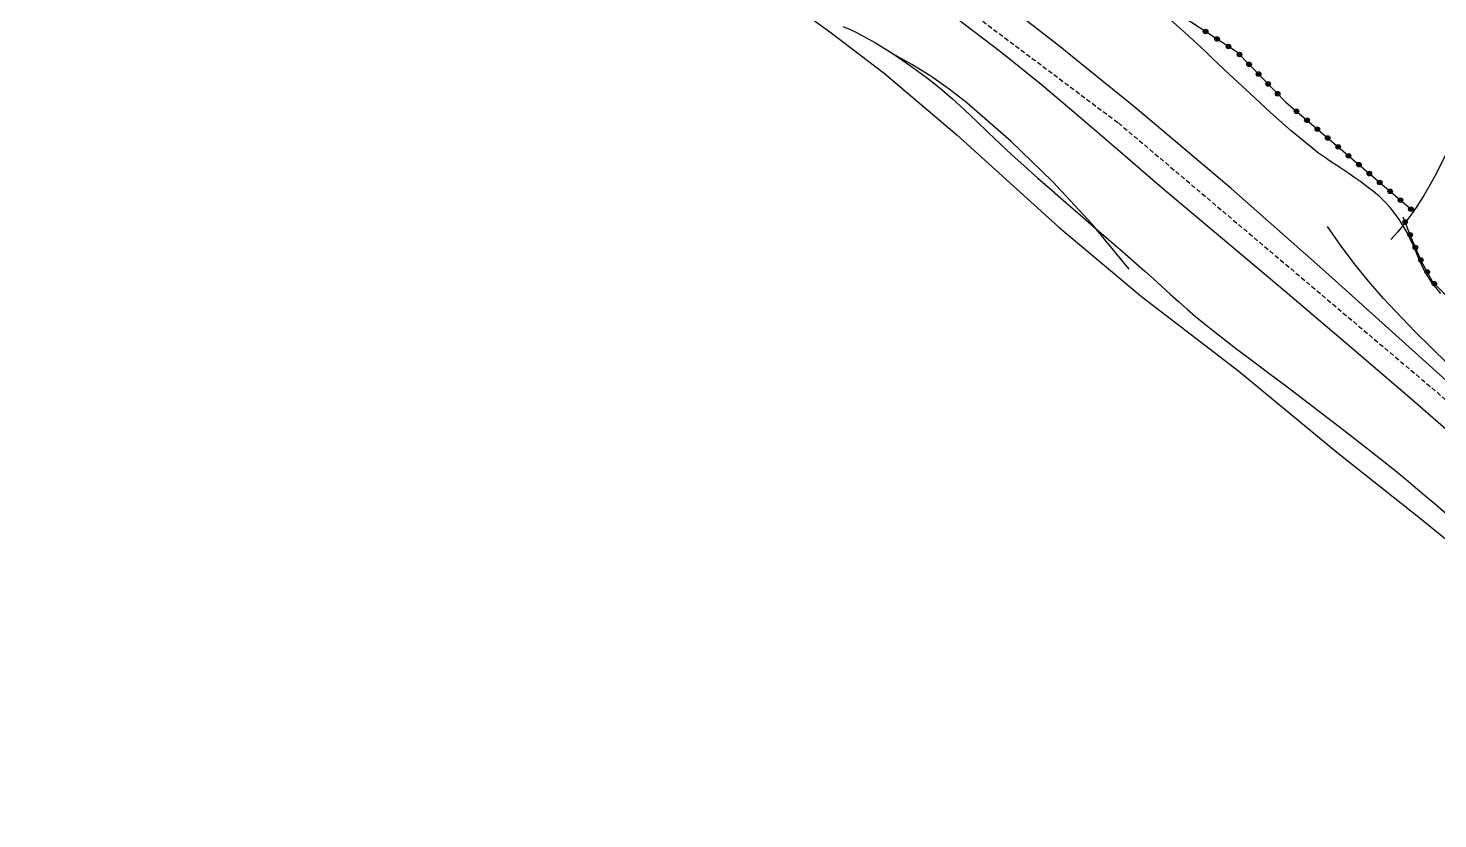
# Model space of a CAD drawing. Header units: millimetres. Extents: x 149000 to 150002, y 151999 to 153000.
# Drawn here: x 149014 to 149168.5, y 152268.5 to 152355.3 of the extents above; entities that cross this region are included whole.
import ezdxf

# ---------------------------------------------------------------- set-up
doc = ezdxf.new("R2010")
doc.units = ezdxf.units.MM
doc.linetypes.add('DASHED', pattern=[0.75, 0.5, -0.25])
doc.layers.get('0').update_dxf_attribs({"linetype": 'CONTINUOUS'})
for name, color, linetype in [('W0001', 6, 'DASHED'), ('W0008', 7, 'CONTINUOUS'), ('w0211', 2, 'CONTINUOUS'), ('w0300', 7, 'CONTINUOUS'), ('w0323', 7, 'CONTINUOUS'), ('W0330', 7, 'CONTINUOUS')]:
    doc.layers.add(name, color=color, linetype=linetype)

# ---------------------------------------------------------------- blocks, each defined once
blk = doc.blocks.new('t323o')
at = {"color": 0, "linetype": 'Continuous'}
for radius in [0.25, 0.15]:
    blk.add_circle((0, 0), radius, dxfattribs=at)

msp = doc.modelspace()

# ---------------------------------------------------------------- linework, layer by layer
at = {"layer": 'W0001'}
msp.add_lwpolyline([(149014, 152431.38), (149017.35, 152429.01), (149020.71, 152426.65), (149024.07, 152424.3), (149027.45, 152421.98), (149031.82, 152419.02), (149036.2, 152416.09), (149040.59, 152413.19), (149045, 152410.3), (149048.06, 152407.94), (149051.2, 152405.7), (149054.37, 152403.5), (149057.53, 152401.28), (149064.85, 152396.01), (149072.16, 152390.73), (149079.46, 152385.44), (149086.75, 152380.13), (149108.42, 152363.7), (149133.49, 152344.89), (149168.42, 152315.34), (149203.96, 152282.76)], dxfattribs=at)
at = {"layer": 'W0008'}
for points in [[(149176.65, 152310.1), (149166.44, 152319.33), (149156.21, 152328.56), (149145.87, 152337.68), (149135.34, 152346.57), (149126.74, 152353.52), (149118.01, 152360.32), (149109.17, 152366.96), (149100.21, 152373.45)], [(149096.9, 152369.69), (149102.95, 152365.62), (149108.91, 152361.43), (149114.79, 152357.13), (149120.59, 152352.71), (149125.04, 152349.13), (149129.39, 152345.44), (149133.71, 152341.71), (149138.04, 152338), (149144.9, 152332.21), (149151.77, 152326.43), (149158.62, 152320.63), (149165.44, 152314.78), (149169.98, 152310.82), (149174.5, 152306.82), (149179.01, 152302.81), (149183.52, 152298.8), (149192, 152291.26), (149200.46, 152283.7), (149208.92, 152276.13), (149217.37, 152268.55)]]:
    msp.add_lwpolyline(points, dxfattribs=at)
at = {"layer": 'w0211'}
for points in [[(149168.84, 152326.19), (149168.28, 152326.83), (149167.77, 152327.49), (149167.3, 152328.22), (149166.89, 152328.97), (149166.53, 152329.75), (149166.2, 152330.54), (149165.87, 152331.32), (149165.52, 152332.1), (149165.15, 152332.87), (149164.72, 152333.61), (149164.27, 152334.3), (149163.79, 152334.96), (149163.27, 152335.6), (149162.72, 152336.21), (149162.1, 152336.81), (149161.44, 152337.36), (149160.76, 152337.89), (149160.07, 152338.41), (149159.42, 152338.88), (149158.76, 152339.34), (149158.09, 152339.79), (149157.42, 152340.23), (149156.75, 152340.67), (149156.08, 152341.12), (149155.43, 152341.59), (149154.79, 152342.08), (149152.44, 152344.02), (149150.16, 152346.05), (149147.93, 152348.12), (149145.7, 152350.18), (149145.04, 152350.79), (149144.39, 152351.4), (149143.75, 152352.02), (149143.11, 152352.64), (149142.46, 152353.26), (149141.81, 152353.87), (149141.16, 152354.48), (149140.49, 152355.07), (149138.87, 152356.49)], [(149103.3, 152355.46), (149103.83, 152355.26), (149104.35, 152355.04), (149104.86, 152354.79), (149106.87, 152353.68), (149108.82, 152352.47), (149110.71, 152351.17), (149112.56, 152349.81), (149113.96, 152348.69), (149115.32, 152347.52), (149116.64, 152346.31), (149117.94, 152345.08), (149119.23, 152343.84), (149120.52, 152342.6), (149121.82, 152341.38), (149123.15, 152340.17), (149124.68, 152338.82), (149126.22, 152337.47), (149127.76, 152336.13), (149129.31, 152334.79), (149130.85, 152333.45), (149132.4, 152332.11), (149133.95, 152330.77), (149135.49, 152329.43), (149136.41, 152328.61), (149137.33, 152327.78), (149138.25, 152326.95), (149139.17, 152326.12), (149140.09, 152325.29), (149141.02, 152324.47), (149141.96, 152323.66), (149142.91, 152322.87), (149144.09, 152321.92), (149145.29, 152320.98), (149146.49, 152320.06), (149147.71, 152319.15), (149148.93, 152318.25), (149150.14, 152317.34), (149151.36, 152316.43), (149152.57, 152315.51), (149155.39, 152313.35), (149158.21, 152311.18), (149161.02, 152309), (149163.79, 152306.78), (149165.3, 152305.54), (149166.79, 152304.28), (149168.28, 152303.02), (149169.75, 152301.74)]]:
    msp.add_lwpolyline(points, dxfattribs=at)
at = {"layer": 'w0300'}
for points in [[(149134.69, 152328.86), (149130.62, 152333.77), (149126.29, 152338.45), (149121.71, 152342.9), (149116.9, 152347.09), (149114.96, 152348.6), (149112.94, 152350.01), (149110.85, 152351.31), (149108.69, 152352.5)], [(149180.5, 152347.98), (149179.19, 152348.72), (149177.74, 152349.13), (149176.23, 152349.16), (149174.76, 152348.82), (149173.77, 152348.23), (149173, 152347.36), (149172.41, 152346.41), (149171.85, 152345.53), (149171.06, 152344.35), (149170.33, 152343.14), (149169.65, 152341.9), (149169, 152340.64), (149168.35, 152339.39), (149167.68, 152338.14), (149166.98, 152336.91), (149166.21, 152335.72), (149165.55, 152334.77), (149164.85, 152333.85), (149164.11, 152332.96), (149163.35, 152332.1)], [(149177.08, 152311.92), (149173.25, 152315.14), (149169.55, 152318.5), (149165.98, 152322), (149162.55, 152325.64), (149160.91, 152327.52), (149159.34, 152329.46), (149157.85, 152331.47), (149156.43, 152333.52)]]:
    msp.add_lwpolyline(points, dxfattribs=at)
at = {"layer": 'w0323'}
for points in [[(149151.88, 152347.13), (149146.56, 152352.62), (149133.84, 152360.96), (149121.34, 152370.09), (149117.13, 152372.79)], [(149151.88, 152347.13), (149165.61, 152335.39)], [(149172.33, 152322.98), (149167.95, 152327.42), (149166.68, 152329.77), (149165.63, 152332.23), (149164.72, 152334.55)]]:
    msp.add_lwpolyline(points, dxfattribs=at)
at = {"layer": 'W0330'}
msp.add_lwpolyline([(149033.15, 152404.51), (149057.23, 152387.6), (149069.88, 152377.7), (149079.15, 152370.3), (149082.72, 152367.45), (149085.92, 152365.22), (149090.26, 152362.53), (149096.4, 152358.87), (149101.73, 152355), (149107.81, 152350.34), (149115.77, 152343.6), (149126.98, 152333.44), (149136.03, 152325.86), (149146.7, 152317.64), (149157.45, 152308.76), (149166.62, 152301.51), (149177.58, 152292.56)], dxfattribs=at)

# ---------------------------------------------------------------- block references
at = {"layer": 'w0323'}
for p, rotation in [((149143.05, 152354.92), 146.758183338938), ((149144.31, 152354.1), 146.758183338938), ((149145.56, 152353.28), 146.758183338938), ((149146.77, 152352.4), 134.1155001321627), ((149147.82, 152351.32), 134.1155001321627), ((149148.86, 152350.25), 134.1155001321627), ((149149.91, 152349.17), 134.1155001321627), ((149150.95, 152348.09), 134.1155001321627), ((149153.02, 152346.16), 319.4726420079716), ((149154.16, 152345.18), 319.4726420079716), ((149155.3, 152344.21), 319.4726420079716), ((149156.44, 152343.23), 319.4726420079716), ((149157.58, 152342.26), 319.4726420079716), ((149158.72, 152341.28), 319.4726420079716), ((149159.86, 152340.31), 319.4726420079716), ((149161, 152339.33), 319.4726420079716), ((149162.14, 152338.36), 319.4726420079716), ((149163.28, 152337.38), 319.4726420079716), ((149164.42, 152336.41), 319.4726420079716), ((149165.56, 152335.43), 319.4726420079716), ((149164.93, 152334.02), 111.2290687169564), ((149165.47, 152332.62), 111.2290687169564), ((149166.05, 152331.23), 113.207036651043), ((149166.64, 152329.85), 113.207036651043), ((149167.35, 152328.53), 118.4665265550303), ((149168.12, 152327.25), 134.5260627183762)]:
    msp.add_blockref('t323o', p, dxfattribs=dict(at, rotation=rotation))

doc.saveas('drawing.dxf')
